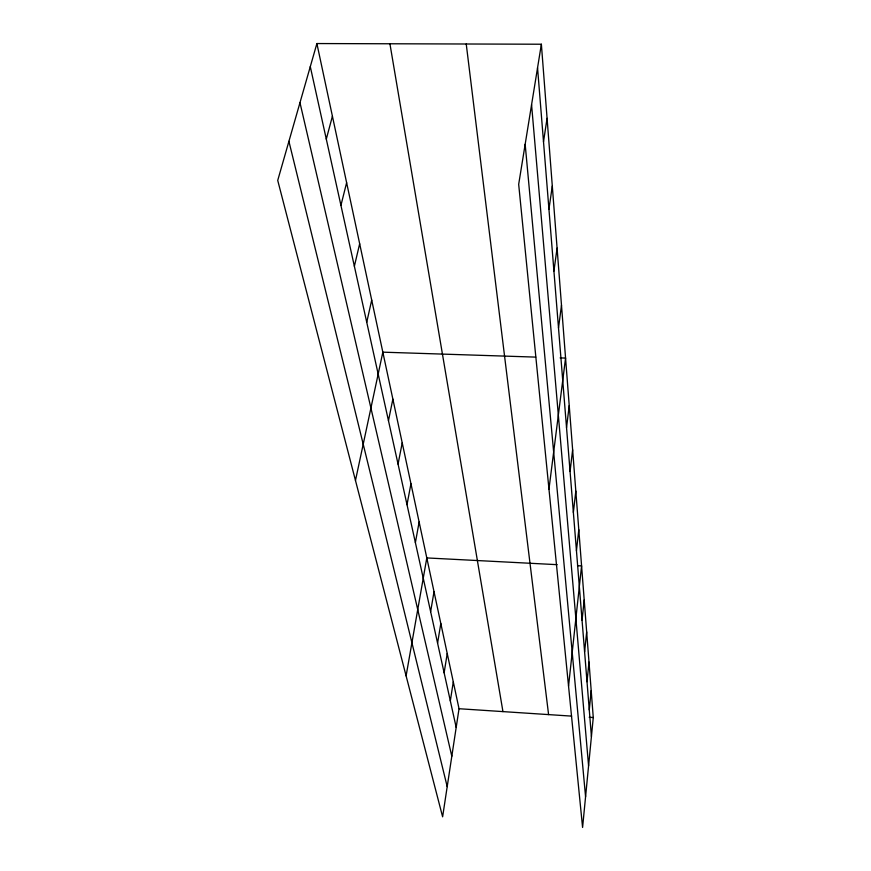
<?xml version="1.0" encoding="UTF-8"?>
<svg xmlns="http://www.w3.org/2000/svg" width="871" height="871" viewBox="0 0 871 871"><rect width="100%" height="100%" fill="white"/><g stroke="black" fill="none" stroke-linecap="round" stroke-linejoin="round"><path stroke-width="1.31" d="M541.37 44.225L593.271 717.541L582.59 827.45L518.681 184.314L541.37 44.225L316.892 43.55L277.729 180.417L442.62 816.813L459.028 708.722L316.892 43.55M589.275 709.898L591.191 690.583M587.01 681.732L588.992 662.102M584.604 651.9L586.673 631.932M582.057 620.239L584.201 599.923M568.545 686.108L581.578 565.921L577.506 565.715M576.45 550.722L578.79 529.731M573.368 512.442L575.818 491.113M570.07 471.505L572.628 449.828M566.531 427.596L569.22 405.592M548.97 489.099L565.562 358.079L560.14 357.905M558.507 327.932L561.49 305.286M553.923 271.066L557.081 248.126M548.937 209.236L552.301 186.024M543.504 141.755L547.075 118.325M450.329 700.872L453.29 681.873M444.134 672.826L447.226 653.511M437.58 643.136L440.813 623.505M430.633 611.649L434.019 591.703M406.104 675.885L426.801 557.93L557.157 564.669M415.391 542.622L419.125 522.023M407.007 504.679L410.949 483.743M398.058 464.123L402.217 442.871M388.466 420.693L392.865 399.114M355.477 480.465L382.837 352.167L535.741 357.11M366.735 322.27L371.71 300.081M354.366 266.243L359.669 243.771M340.931 205.404L346.625 182.681M326.298 139.12L332.417 116.191M459.028 708.722L571.605 716.114M589.21 717.269L593.271 717.541M288.911 141.331L447.204 786.611M299.972 102.68L451.809 756.213M310.294 66.632L456.186 727.405M389.925 43.768L502.948 711.607M466.235 44.007L548.588 714.601M525.169 144.27L585.573 796.725M531.571 104.694L588.578 765.816M537.549 67.818L591.42 736.528"/></g></svg>
